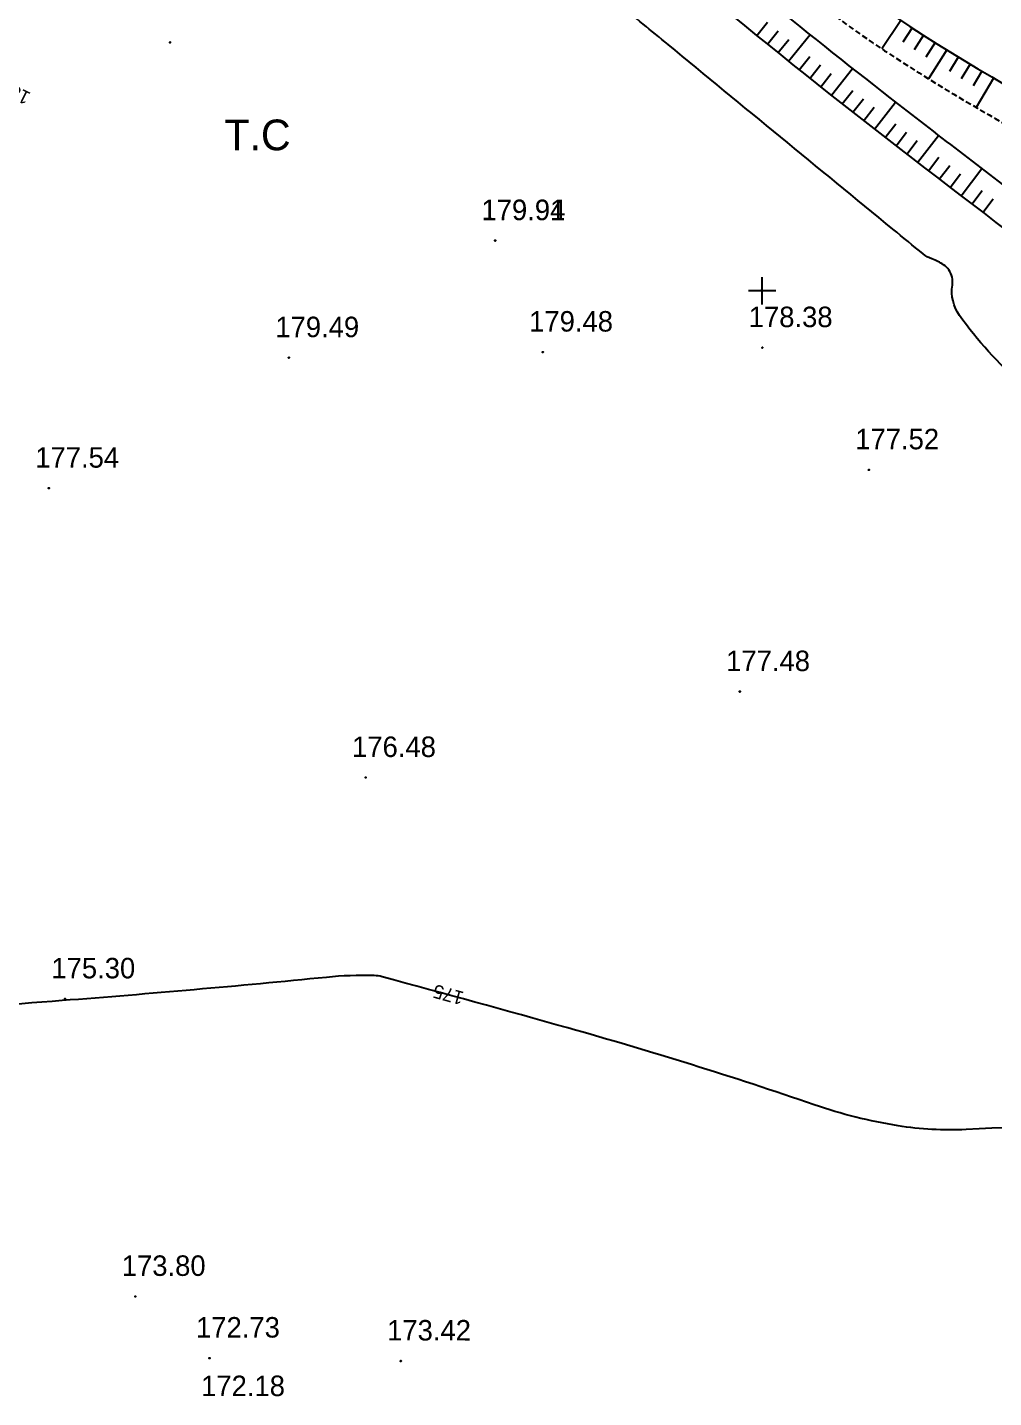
# Model space of a CAD drawing. Extents: x -83928 to -81707, y 15464 to 18601.
# Drawn here: x -83379.1 to -83237.7, y 16834.9 to 17035.5 of the extents above; entities that cross this region are included whole.
import ezdxf
from ezdxf.enums import TextEntityAlignment as Align

# ---------------------------------------------------------------- set-up
doc = ezdxf.new("R2010")
doc.units = 0
doc.header["$MEASUREMENT"] = 0
doc.linetypes.add('ACAD_ISO03W100', pattern=[30, 12, -18])
doc.linetypes.add('Parcelle', pattern=[1.2, 0.8, -0.4])
for name, color, linetype in [('ALT', 7, 'Continuous'), ('CNiv_1', 1, 'Continuous'), ('CONST', 7, 'Continuous'), ('Cotation CN', 6, 'Continuous'), ('ECOULEMENT', 160, 'ACAD_ISO03W100'), ('POINTS', 3, 'Continuous'), ('Talus', 5, 'Continuous')]:
    doc.layers.add(name, color=color, linetype=linetype)

# ---------------------------------------------------------------- blocks, each defined once
blk = doc.blocks.new('CotaCNiv')
at = {"invisible_edges": 15}
blk.add_3dface([(-0.5, -0.5), (0.5, -0.5), (0.5, 0.5), (-0.5, 0.5)], dxfattribs=at)
blk.add_3dface([(-0.5, -0.5), (0.5, -0.5), (0.5, 0.5), (-0.5, 0.5)], dxfattribs=at)
blk.add_attdef('ALTCNIV', text='', height=0.4).set_placement((0, 0), align=Align.MIDDLE)

msp = doc.modelspace()

# ---------------------------------------------------------------- linework, layer by layer
at = {"extrusion": (0.003135, -0.012036, 0.999923)}
for p, q in [((-83271.56, 16994.95, 198), (-83271.56, 16998.95, 198.04)), ((-83271.55, 16994.94, 198), (-83271.55, 16998.94, 198.04)), ((-83269.56, 16996.95, 198.01), (-83273.56, 16996.95, 198.03)), ((-83269.55, 16996.94, 198.01), (-83273.55, 16996.94, 198.03))]:
    msp.add_line(p, q, dxfattribs=at)
at = {"layer": 'CNiv_1', "elevation": 175}
for points in [[(-83244.24, 17000, 0.088029), (-83245, 17000.75, 0.068717), (-83246.71, 17001.61, -0.089389), (-83248, 17002.33, -0.000138), (-83252.42, 17005.96, -0.000018), (-83285.33, 17033, -0.000015), (-83292.63, 17038.99, -0.000036), (-83295.8, 17041.6, -0.38176), (-83296.5, 17046.15, 0.493797), (-83297.8, 17049.8, 0.060424), (-83298.27, 17049.89, -0.038872), (-83299, 17050, -0.310178), (-83307.12, 17058.83, 0.191859), (-83316.25, 17074.75, 0.073047), (-83321.13, 17077.58, -0.090366), (-83325, 17080, -0.41464), (-83325.98, 17101.69, 0.177424), (-83309, 17143, 0.020097), (-83309.03, 17162.57, 0.087283), (-83310, 17167, 0.331548), (-83327.95, 17177.78, 0.395131), (-83340, 17164, 0.447148), (-83326.99, 17153.14, -0.341569), (-83309, 17143, -0.05514)], [(-83202.16, 16963.69, -0.002516), (-83199.75, 16950.3, -0.727852), (-83201.75, 16949.25, -0.036673), (-83206.64, 16954.78, 0.019448), (-83215.5, 16965.5, 0.031754), (-83233.58, 16983.32, -0.059753), (-83242.67, 16993.33, -0.194816), (-83243.72, 16997.78, 0.194084), (-83244.24, 17000)], [(-83173.65, 16929.12, 0.060956), (-83174.25, 16924.5, 0.106572), (-83171.66, 16912.01, -0.199265), (-83171.5, 16905, -0.040415), (-83174.59, 16898.61, -0.022621), (-83181.5, 16888, -0.026672), (-83191.86, 16875.07, -0.191118), (-83194, 16874, -0.043874), (-83199.07, 16874.01, 0.017841), (-83211.5, 16874.67, 0.017626), (-83241.71, 16874.13, -0.053556), (-83251.67, 16874.67, -0.042494), (-83263.93, 16877.74, 0.014191), (-83300, 16889, 0.002456), (-83327.18, 16896.5, 0.059776), (-83328.33, 16896.67, 0.031145), (-83335.31, 16896.41, -0.005597), (-83374, 16893, -0.000862), (-83421.07, 16889.46, -0.005463)]]:
    msp.add_lwpolyline(points, format="xyb", dxfattribs=at)
at = {"layer": 'ECOULEMENT', "linetype": 'ByBlock'}
for points in [[(-83309.4, 17167.25, 200.19), (-83296.07, 17131.99, 199.72), (-83297.07, 17099.09, 199.33), (-83281.26, 17063.15, 198.85), (-83221.53, 17018.95, 198.13)], [(-83309.4, 17167.25, 200.19), (-83296.07, 17131.99, 199.72), (-83297.07, 17099.09, 199.33), (-83281.26, 17063.15, 198.85), (-83221.53, 17018.95, 198.13)], [(-83315.68, 17147.86, 199.97), (-83308.99, 17143.31, 199.9), (-83314.94, 17084.69, 199.21), (-83292.08, 17050.99, 198.73), (-83235.61, 17005.63, 198.01)], [(-83315.68, 17147.86, 199.97), (-83308.99, 17143.31, 199.9), (-83314.94, 17084.69, 199.21), (-83292.08, 17050.99, 198.73), (-83235.61, 17005.63, 198.01)]]:
    msp.add_spline(points, degree=3, dxfattribs=at)
at = {"layer": 'ECOULEMENT', "linetype": 'Parcelle'}
msp.add_open_spline([(-83313.82, 17164.9, 200.17), (-83311.65, 17160.83, 200.12), (-83309.52, 17156.82, 200.06), (-83305.77, 17148.89, 199.96), (-83304.15, 17144.97, 199.9), (-83302.53, 17139.63, 199.83), (-83302.15, 17138.18, 199.82), (-83301.52, 17135.23, 199.78), (-83301.28, 17133.72, 199.76), (-83301.04, 17131.47, 199.73), (-83300.98, 17130.72, 199.72), (-83300.9, 17129.21, 199.7), (-83300.88, 17128.44, 199.69), (-83300.86, 17126.11, 199.67), (-83300.92, 17124.51, 199.65), (-83301.17, 17119.92, 199.59), (-83301.47, 17116.84, 199.56), (-83302.01, 17110.5, 199.48), (-83302.24, 17107.23, 199.44), (-83302.25, 17102.27, 199.38), (-83302.2, 17100.63, 199.36), (-83301.96, 17097.47, 199.33), (-83301.78, 17095.98, 199.31), (-83301.3, 17093.03, 199.27), (-83301, 17091.56, 199.25), (-83299.94, 17087.21, 199.2), (-83299.02, 17084.38, 199.16), (-83295.42, 17075.3, 199.04), (-83292, 17069.36, 198.96), (-83286.44, 17061.61, 198.84), (-83284.7, 17059.39, 198.81), (-83281.09, 17055.14, 198.75), (-83279.21, 17053.1, 198.72), (-83273.4, 17047.23, 198.63), (-83269.29, 17043.63, 198.57), (-83256.59, 17033.68, 198.42), (-83247.54, 17028.01, 198.32), (-83233.56, 17019.92, 198.18), (-83228.75, 17017.24, 198.13), (-83223.95, 17014.58, 198.08)], degree=3, knots=[0, 0, 0, 0, 13.35197, 13.35197, 26.703941, 26.703941, 31.703517, 31.703517, 36.930492, 36.930492, 39.497414, 39.497414, 42.064335, 42.064335, 47.198179, 47.198179, 56.509837, 56.509837, 65.821494, 65.821494, 70.345245, 70.345245, 74.434265, 74.434265, 78.523286, 78.523286, 86.701328, 86.701328, 105.360058, 105.360058, 113.261267, 113.261267, 121.162477, 121.162477, 136.964896, 136.964896, 168.045051, 168.045051, 184.189466, 184.189466, 184.189466, 184.189466], dxfattribs=at)
at = {"layer": 'ECOULEMENT', "linetype": 'ByBlock'}
for points, knots in [([(-83302.64, 17115.53, 199.54), (-83303.46, 17112.87, 199.52), (-83304.35, 17110.21, 199.49), (-83306.21, 17104.58, 199.42), (-83307.17, 17101.62, 199.39), (-83308.75, 17095.9, 199.33), (-83309.37, 17093.14, 199.3), (-83309.85, 17089.5, 199.25), (-83309.94, 17088.46, 199.24), (-83310, 17086.73, 199.22), (-83310, 17086.02, 199.21), (-83309.94, 17084.78, 199.2), (-83309.9, 17084.23, 199.19), (-83309.76, 17083.15, 199.18), (-83309.68, 17082.61, 199.17), (-83309.36, 17081.01, 199.15), (-83309.07, 17079.97, 199.14), (-83308.06, 17077.04, 199.1), (-83307.16, 17075.17, 199.07), (-83304.94, 17071.49, 199.02), (-83303.61, 17069.66, 199), (-83300.63, 17066.05, 198.94), (-83298.97, 17064.27, 198.92), (-83295.44, 17060.76, 198.86), (-83293.57, 17059.02, 198.84), (-83290.04, 17055.85, 198.79), (-83288.39, 17054.4, 198.76), (-83285.1, 17051.54, 198.72), (-83283.47, 17050.12, 198.7), (-83278.57, 17045.95, 198.63), (-83275.33, 17043.23, 198.59), (-83265.64, 17035.26, 198.46), (-83259.24, 17030.18, 198.38), (-83246.09, 17019.93, 198.22), (-83239.34, 17014.77, 198.13), (-83232.57, 17009.61, 198.05)], [37.353509, 37.353509, 37.353509, 37.353509, 44.499459, 44.499459, 52.614956, 52.614956, 60.730453, 60.730453, 64.126973, 64.126973, 66.600299, 66.600299, 68.622126, 68.622126, 70.643952, 70.643952, 74.687606, 74.687606, 82.044876, 82.044876, 89.402145, 89.402145, 96.759414, 96.759414, 104.089859, 104.089859, 110.300238, 110.300238, 116.510618, 116.510618, 128.931378, 128.931378, 153.772896, 153.772896, 180.172864, 180.172864, 180.172864, 180.172864]), ([(-83231.14, 17000, 197.93), (-83200.61, 16961.43, 197.37), (-83163.48, 16914.92, 196.69), (-83105.77, 16852.96, 195.77), (-83125.72, 16827.05, 195.52), (-83164.9, 16832.87, 195.71), (-83167.56, 16789.06, 195.19), (-83247.47, 16788.18, 195.43), (-83281.69, 16714.69, 194.65), (-83374.05, 16701.39, 194.78), (-83364.95, 16668.76, 194.36), (-83359.1, 16647.79, 194.09)], [7.908375, 7.908375, 7.908375, 7.908375, 170.271753, 201.744415, 213.343907, 258.510006, 289.240422, 309.149666, 469.744028, 498.230383, 549.512614, 549.512614, 549.512614, 549.512614]), ([(-83231.14, 17000, 197.93), (-83200.61, 16961.43, 197.37), (-83163.48, 16914.92, 196.69), (-83105.77, 16852.96, 195.77), (-83125.72, 16827.05, 195.52), (-83164.9, 16832.87, 195.71), (-83167.56, 16789.06, 195.19), (-83247.47, 16788.18, 195.43), (-83281.69, 16714.69, 194.65), (-83374.05, 16701.39, 194.78), (-83364.95, 16668.76, 194.36), (-83359.1, 16647.79, 194.09)], [7.908375, 7.908375, 7.908375, 7.908375, 170.271753, 201.744415, 213.343907, 258.510006, 289.240422, 309.149666, 469.744028, 498.230383, 549.512614, 549.512614, 549.512614, 549.512614])]:
    msp.add_open_spline(points, degree=3, knots=knots, dxfattribs=at)
at = {"layer": 'POINTS', "extrusion": (0.002059, -0.012217, 0.999923)}
for centre in [(-83358.44, 17032.35, -182.42), (-83358.43, 17032.37, -182.42), (-83310.86, 17003.32, -182.42), (-83310.85, 17003.34, -182.42), (-83271.86, 16996.07, -182.42), (-83271.86, 16996.07, -182.42), (-83271.79, 16996, -182.42), (-83271.78, 16995.99, -182.42), (-83271.76, 16987.65, -182.42), (-83271.75, 16987.66, -182.42), (-83341.04, 16986.18, -182.42), (-83341.02, 16986.19, -182.42), (-83303.9, 16987, -182.42), (-83303.88, 16987.01, -182.42), (-83256.17, 16969.75, -182.42), (-83256.16, 16969.77, -182.42), (-83376.16, 16967.07, -182.42), (-83376.15, 16967.08, -182.42), (-83275.05, 16937.29, -182.42), (-83275.05, 16937.27, -182.42), (-83329.8, 16924.69, -182.42), (-83329.79, 16924.71, -182.42), (-83373.8, 16892.27, -182.42), (-83373.79, 16892.29, -182.42), (-83363.49, 16848.72, -182.42), (-83363.5, 16848.7, -182.42), (-83352.64, 16839.67, -182.42), (-83352.62, 16839.69, -182.42), (-83324.68, 16839.24, -182.42), (-83324.66, 16839.26, -182.42)]:
    msp.add_circle(centre, 0.05, dxfattribs=at)
at = {"layer": 'Talus', "linetype": 'ByBlock', "extrusion": (0.000932032, -0.005533, 0.999984)}
for p, q in [((-83251.28, 17036.54, 198.43), (-83254.06, 17032.38, 198.39)), ((-83272.35, 17034.32, 198.47), (-83270.77, 17036.26, 198.49)), ((-83270.79, 17033.06, 198.45), (-83269.22, 17035, 198.47)), ((-83267.68, 17030.55, 198.41), (-83264.55, 17034.45, 198.45)), ((-83249.61, 17035.44, 198.41), (-83250.98, 17033.34, 198.39)), ((-83247.94, 17034.35, 198.4), (-83249.29, 17032.25, 198.38)), ((-83269.24, 17031.8, 198.43), (-83267.67, 17033.75, 198.45)), ((-83246.25, 17033.28, 198.38), (-83247.58, 17031.16, 198.36)), ((-83266.12, 17029.3, 198.39), (-83264.56, 17031.25, 198.41)), ((-83244.55, 17032.22, 198.36), (-83247.19, 17027.97, 198.32)), ((-83242.85, 17031.17, 198.34), (-83244.15, 17029.04, 198.32)), ((-83264.56, 17028.05, 198.37), (-83263, 17030.01, 198.39)), ((-83262.99, 17026.81, 198.35), (-83261.44, 17028.77, 198.37)), ((-83261.42, 17025.57, 198.33), (-83258.32, 17029.49, 198.37)), ((-83241.14, 17030.13, 198.32), (-83242.43, 17027.99, 198.3)), ((-83239.42, 17029.11, 198.31), (-83240.7, 17026.96, 198.28)), ((-83237.7, 17028.09, 198.29), (-83240.22, 17023.78, 198.24)), ((-83259.85, 17024.33, 198.31), (-83258.3, 17026.29, 198.33)), ((-83258.28, 17023.09, 198.29), (-83256.73, 17025.06, 198.31)), ((-83255.12, 17020.63, 198.25), (-83252.05, 17024.58, 198.29)), ((-83256.7, 17021.86, 198.27), (-83255.16, 17023.83, 198.29)), ((-83253.54, 17019.4, 198.23), (-83252.01, 17021.38, 198.25)), ((-83251.96, 17018.18, 198.21), (-83250.43, 17020.16, 198.23)), ((-83250.38, 17016.96, 198.19), (-83248.85, 17018.94, 198.21)), ((-83248.8, 17015.74, 198.17), (-83245.75, 17019.7, 198.21)), ((-83247.21, 17014.52, 198.16), (-83245.69, 17016.5, 198.17)), ((-83245.63, 17013.3, 198.14), (-83244.1, 17015.28, 198.15)), ((-83242.45, 17010.86, 198.1), (-83239.41, 17014.83, 198.13)), ((-83244.04, 17012.08, 198.12), (-83242.52, 17014.06, 198.14)), ((-83240.86, 17009.65, 198.08), (-83239.34, 17011.63, 198.1)), ((-83239.27, 17008.43, 198.06), (-83237.76, 17010.42, 198.08))]:
    msp.add_line(p, q, dxfattribs=at)

# ---------------------------------------------------------------- block references
at = {"layer": 'Cotation CN'}
ref = msp.add_blockref('CotaCNiv', (-83380.9, 17025.95, 10180), dxfattribs=dict(at, xscale=5.333333333338379, yscale=3, rotation=154.1219540430256))
ref.add_attrib('ALTCNIV', '180', dxfattribs={"height": 2, "rotation": 154.122}).set_placement((-83380.9, 17025.95, 180), align=Align.MIDDLE_CENTER)
ref = msp.add_blockref('CotaCNiv', (-83317.49, 16893.86, 10175), dxfattribs=dict(at, xscale=5.666666666669221, yscale=3, rotation=164.6585504124223))
ref.add_attrib('ALTCNIV', '175', dxfattribs={"height": 2, "rotation": 164.6586}).set_placement((-83317.49, 16893.86, 175), align=Align.MIDDLE_CENTER)

# ---------------------------------------------------------------- texts
at = {"layer": 'ALT', "extrusion": (0.002059, -0.012217, 0.999923)}
for s, p in [('179.91', (-83312.86, 17006.32, -182.42)), ('179.94', (-83312.85, 17006.34, -182.42)), ('178.38', (-83273.75, 16990.66, -182.42)), ('179.49', (-83343.02, 16989.19, -182.42)), ('179.48', (-83305.88, 16990.01, -182.42)), ('177.52', (-83258.16, 16972.77, -182.42)), ('177.54', (-83378.15, 16970.08, -182.42)), ('177.48', (-83277.05, 16940.29, -182.42)), ('176.48', (-83331.79, 16927.71, -182.42)), ('175.30', (-83375.79, 16895.29, -182.42)), ('173.80', (-83365.49, 16851.72, -182.42)), ('172.73', (-83354.62, 16842.69, -182.42)), ('173.42', (-83326.66, 16842.26, -182.42)), ('172.18', (-83353.88, 16834.12, -182.42))]:
    msp.add_text(s, height=3, rotation=359.9958, dxfattribs=at).set_placement(p)
at = {"layer": 'CONST', "linetype": 'ByBlock', "extrusion": (0.000932032, -0.005533, 0.999984)}
msp.add_text('T.C', height=4.5, rotation=0.0032, dxfattribs=at).set_placement((-83350.22, 17016.88, -162.28))

doc.saveas('drawing.dxf')
